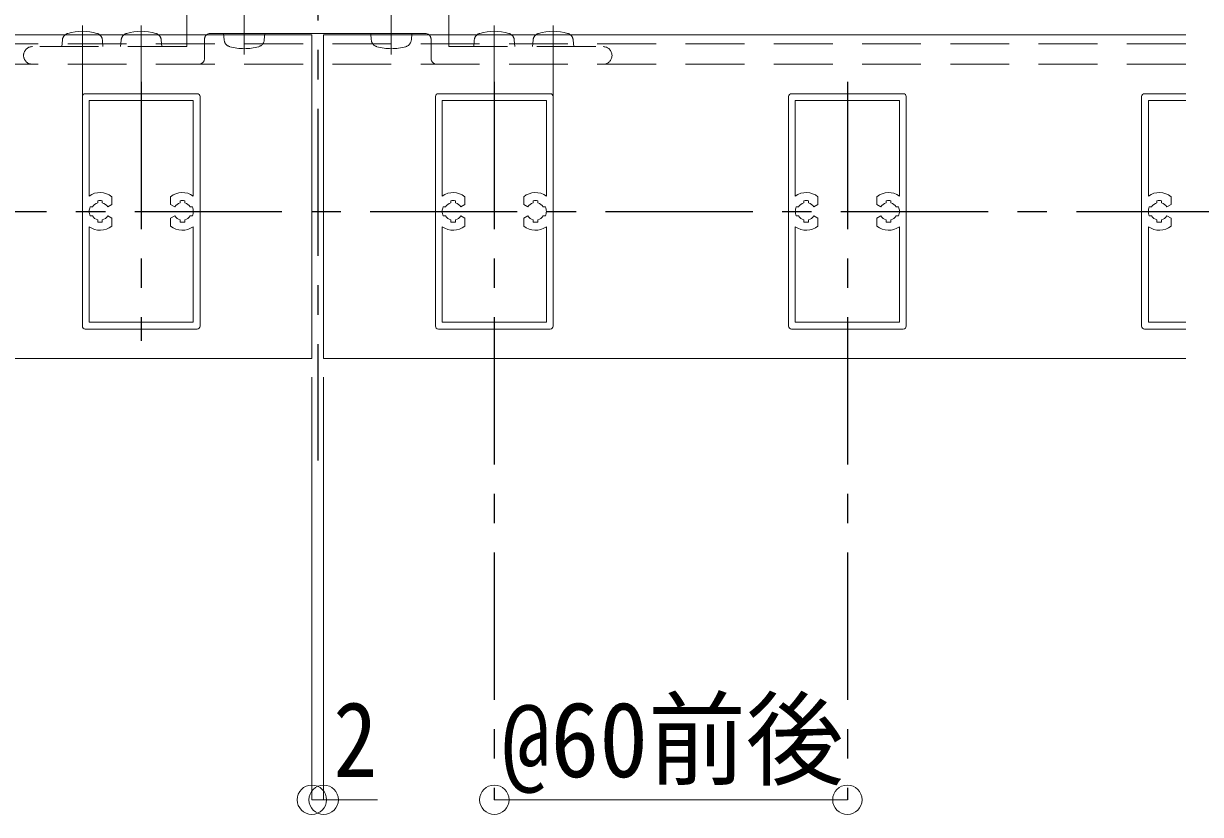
# Model space of a CAD drawing. Units: millimetres at full size, sheet at 1:5; some dimension numbers follow another scale. Extents: x -1050 to 1050, y -742 to 742.
# Drawn here: x 498 to 698, y -414.3 to -279.9 of the extents above; entities that cross this region are included whole.
import ezdxf
from ezdxf.enums import TextEntityAlignment as Align

# ---------------------------------------------------------------- set-up
doc = ezdxf.new("R2010")
doc.units = ezdxf.units.MM
doc.header["$LTSCALE"] = 5
doc.linetypes.add('CHAIN1', pattern=[8, 5, -1, 1, -1])
doc.linetypes.add('DASHED2', pattern=[3, 2, -1])
doc.layers.add('0-0_通り芯', color=7, linetype='CHAIN1')
for name, color, linetype, lineweight in [('0-3_寸法', 54, 'Continuous', 20), ('0-4_手摺部材', 92, 'Continuous', 20), ('0-5_手すり子', 12, 'Continuous', 20)]:
    doc.layers.add(name, color=color, linetype=linetype, lineweight=lineweight)
doc.styles.add('ＭＳ ゴシック', font='')
doc.styles.get('ＭＳ ゴシック').set_extended_font_data('MS Gothic')

# ---------------------------------------------------------------- blocks, each defined once
blk = doc.blocks.new('dimension_origin')
at = {"color": 0, "linetype": 'Continuous', "lineweight": -2}
blk.add_circle((0, 0), 1.25, dxfattribs=at)

msp = doc.modelspace()

# ---------------------------------------------------------------- linework, layer by layer
at = {"layer": '0-0_通り芯'}
for p, q in [((548.02, -214.355), (548.02, -354.142)), ((518.02, -289.793), (518.02, -333.793)), ((578.02, -289.793), (578.02, -411.793)), ((638.02, -289.793), (638.02, -411.793)), ((-243.068, -311.793), (889.731, -311.793))]:
    msp.add_line(p, q, dxfattribs=at)
at = {"layer": '0-3_寸法'}
for p, q in [((547.02, -339.968), (547.02, -411.793)), ((549.02, -411.793), (549.02, -339.968)), ((547.02, -411.793), (558.18, -411.793)), ((549.02, -411.793), (558.028, -411.793)), ((638.02, -411.793), (578.02, -411.793))]:
    msp.add_line(p, q, dxfattribs=at)
at = {"layer": '0-4_手摺部材', "linetype": 'CHAIN1'}
for p, q in [((535.52, -285.143), (535.52, -268.543)), ((560.52, -285.143), (560.52, -268.543)), ((508.02, -280.193), (508.02, -296.793)), ((518.02, -280.193), (518.02, -296.793)), ((578.02, -280.193), (578.02, -296.793)), ((588.02, -280.193), (588.02, -296.793))]:
    msp.add_line(p, q, dxfattribs=at)
at = {"layer": '0-4_手摺部材'}
for p, q in [((525.77, -281.793), (525.77, -270.293)), ((570.27, -281.793), (570.27, -270.293)), ((400.52, -281.793), (547.02, -281.793)), ((529.77, -281.543), (566.27, -281.543)), ((547.02, -336.793), (547.02, -281.793)), ((549.02, -281.793), (695.52, -281.793)), ((549.02, -281.793), (549.02, -336.793)), ((547.02, -336.793), (400.52, -336.793)), ((695.52, -336.793), (549.02, -336.793))]:
    msp.add_line(p, q, dxfattribs=at)
at = {"layer": '0-4_手摺部材', "linetype": 'DASHED2'}
for p, q in [((525.77, -283.793), (525.77, -281.793)), ((532.118, -282.662), (532.02, -281.543)), ((532.02, -281.543), (539.02, -281.543)), ((538.922, -282.662), (539.02, -281.543)), ((557.118, -282.662), (557.02, -281.543)), ((557.02, -281.543), (564.02, -281.543)), ((563.922, -282.662), (564.02, -281.543)), ((570.27, -283.793), (570.27, -281.793)), ((695.52, -283.293), (400.52, -283.293)), ((525.77, -283.793), (499.52, -283.793)), ((504.618, -282.674), (504.52, -283.793)), ((511.422, -282.674), (511.52, -283.793)), ((514.618, -282.674), (514.52, -283.793)), ((521.422, -282.674), (521.52, -283.793)), ((528.77, -282.543), (528.77, -285.793)), ((567.27, -282.543), (567.27, -285.793)), ((570.27, -283.793), (596.523, -283.793)), ((574.618, -282.674), (574.52, -283.793)), ((581.422, -282.674), (581.52, -283.793)), ((584.618, -282.674), (584.52, -283.793)), ((591.422, -282.674), (591.52, -283.793)), ((400.52, -286.793), (695.52, -286.793))]:
    msp.add_line(p, q, dxfattribs=at)
for centre, radius, start, end in [((505.913, -282.787), 1.3, 130.13489, 174.99995), ((510.127, -282.787), 1.3, 5.00002, 49.86507), ((515.913, -282.787), 1.3, 130.13489, 174.99995), ((520.127, -282.787), 1.3, 5.00002, 49.86507), ((529.77, -282.543), 1, 131.40962, 180), ((566.27, -282.543), 1, 0, 48.59041), ((575.913, -282.787), 1.3, 130.13486, 174.99995), ((580.127, -282.787), 1.3, 5.00002, 49.8651), ((585.913, -282.787), 1.3, 130.13486, 174.99995), ((590.127, -282.787), 1.3, 5.00002, 49.8651), ((499.52, -285.293), 1.5, 90, 270.00004), ((533.413, -282.549), 1.3, 184.99997, 254.11918), ((535.52, -275.143), 9, 254.11915, 285.88085), ((537.627, -282.549), 1.3, 285.88083, 354.99995), ((558.413, -282.549), 1.3, 184.99997, 254.11918), ((560.52, -275.143), 9, 254.11915, 285.88085), ((562.627, -282.549), 1.3, 285.88083, 354.99995), ((596.52, -285.293), 1.5, 270, 90), ((527.77, -285.793), 1, 270.00005, 360), ((568.27, -285.793), 1, 180, 270)]:
    msp.add_arc(centre, radius, start, end, dxfattribs=at)
at = {"layer": '0-4_手摺部材'}
for centre, radius, start, end in [((505.913, -282.787), 1.3, 105.88083, 130.13489), ((508.02, -290.193), 9, 74.11915, 105.88085), ((510.127, -282.787), 1.3, 49.86507, 74.11918), ((515.913, -282.787), 1.3, 105.88083, 130.13489), ((518.02, -290.193), 9, 74.11915, 105.88085), ((520.127, -282.787), 1.3, 49.86507, 74.11918), ((529.77, -282.543), 1, 90.00005, 131.40962), ((566.27, -282.543), 1, 48.59041, 90), ((575.913, -282.787), 1.3, 105.88083, 130.13486), ((578.02, -290.193), 9, 74.11915, 105.88085), ((580.127, -282.787), 1.3, 49.8651, 74.11915), ((585.913, -282.787), 1.3, 105.88083, 130.13486), ((588.02, -290.193), 9, 74.11915, 105.88085), ((590.127, -282.787), 1.3, 49.8651, 74.11915)]:
    msp.add_arc(centre, radius, start, end, dxfattribs=at)
at = {"layer": '0-5_手すり子'}
for p, q in [((508.52, -291.793), (518.02, -291.793)), ((527.52, -291.793), (518.02, -291.793)), ((568.52, -291.793), (578.02, -291.793)), ((587.52, -291.793), (578.02, -291.793)), ((628.52, -291.793), (638.02, -291.793)), ((647.52, -291.793), (638.02, -291.793)), ((688.52, -291.793), (695.52, -291.793)), ((508.02, -311.793), (508.02, -292.293)), ((509.17, -292.943), (518.02, -292.943)), ((509.17, -309.182), (509.17, -292.943)), ((526.87, -292.943), (518.02, -292.943)), ((526.87, -309.182), (526.87, -292.943)), ((528.02, -311.793), (528.02, -292.293)), ((568.02, -311.793), (568.02, -292.293)), ((569.17, -292.943), (578.02, -292.943)), ((569.17, -309.182), (569.17, -292.943)), ((586.87, -292.943), (578.02, -292.943)), ((586.87, -309.182), (586.87, -292.943)), ((588.02, -311.793), (588.02, -292.293)), ((628.02, -311.793), (628.02, -292.293)), ((629.17, -292.943), (638.02, -292.943)), ((629.17, -309.182), (629.17, -292.943)), ((646.87, -292.943), (638.02, -292.943)), ((646.87, -309.182), (646.87, -292.943)), ((648.02, -311.793), (648.02, -292.293)), ((688.02, -311.793), (688.02, -292.293)), ((689.17, -292.943), (695.52, -292.943)), ((689.17, -309.182), (689.17, -292.943)), ((510.632, -310.344), (510.632, -309.984)), ((511.408, -310.344), (511.408, -309.984)), ((513.02, -310.638), (513.02, -309.295)), ((523.02, -310.638), (523.02, -309.295)), ((524.632, -310.344), (524.632, -309.984)), ((525.408, -310.344), (525.408, -309.984)), ((570.632, -310.344), (570.632, -309.984)), ((571.408, -310.344), (571.408, -309.984)), ((573.02, -310.638), (573.02, -309.295)), ((583.02, -310.638), (583.02, -309.295)), ((584.632, -310.344), (584.632, -309.984)), ((585.408, -310.344), (585.408, -309.984)), ((630.632, -310.344), (630.632, -309.984)), ((631.408, -310.344), (631.408, -309.984)), ((633.02, -310.638), (633.02, -309.295)), ((643.02, -310.638), (643.02, -309.295)), ((644.632, -310.344), (644.632, -309.984)), ((645.408, -310.344), (645.408, -309.984)), ((690.632, -310.344), (690.632, -309.984)), ((691.408, -310.344), (691.408, -309.984)), ((693.02, -310.638), (693.02, -309.295)), ((508.02, -311.793), (508.02, -331.293)), ((509.329, -311.043), (509.721, -311.043)), ((513.02, -310.638), (512.319, -311.043)), ((523.02, -310.638), (523.721, -311.043)), ((526.711, -311.043), (526.319, -311.043)), ((528.02, -311.793), (528.02, -331.293)), ((568.02, -311.793), (568.02, -331.293)), ((569.329, -311.043), (569.721, -311.043)), ((573.02, -310.638), (572.319, -311.043)), ((583.02, -310.638), (583.721, -311.043)), ((586.711, -311.043), (586.319, -311.043)), ((588.02, -311.793), (588.02, -331.293)), ((628.02, -311.793), (628.02, -331.293)), ((629.329, -311.043), (629.721, -311.043)), ((633.02, -310.638), (632.319, -311.043)), ((643.02, -310.638), (643.721, -311.043)), ((646.711, -311.043), (646.319, -311.043)), ((648.02, -311.793), (648.02, -331.293)), ((688.02, -311.793), (688.02, -331.293)), ((689.329, -311.043), (689.721, -311.043)), ((693.02, -310.638), (692.319, -311.043)), ((509.329, -312.543), (509.721, -312.543)), ((510.632, -313.242), (510.632, -313.602)), ((511.408, -313.242), (511.408, -313.602)), ((513.02, -312.948), (512.319, -312.543)), ((513.02, -312.948), (513.02, -314.291)), ((523.02, -312.948), (523.721, -312.543)), ((523.02, -312.948), (523.02, -314.291)), ((524.632, -313.242), (524.632, -313.602)), ((525.408, -313.242), (525.408, -313.602)), ((526.711, -312.543), (526.319, -312.543)), ((569.329, -312.543), (569.721, -312.543)), ((570.632, -313.242), (570.632, -313.602)), ((571.408, -313.242), (571.408, -313.602)), ((573.02, -312.948), (572.319, -312.543)), ((573.02, -312.948), (573.02, -314.291)), ((583.02, -312.948), (583.721, -312.543)), ((583.02, -312.948), (583.02, -314.291)), ((584.632, -313.242), (584.632, -313.602)), ((585.408, -313.242), (585.408, -313.602)), ((586.711, -312.543), (586.319, -312.543)), ((629.329, -312.543), (629.721, -312.543)), ((630.632, -313.242), (630.632, -313.602)), ((631.408, -313.242), (631.408, -313.602)), ((633.02, -312.948), (632.319, -312.543)), ((633.02, -312.948), (633.02, -314.291)), ((643.02, -312.948), (643.721, -312.543)), ((643.02, -312.948), (643.02, -314.291)), ((644.632, -313.242), (644.632, -313.602)), ((645.408, -313.242), (645.408, -313.602)), ((646.711, -312.543), (646.319, -312.543)), ((689.329, -312.543), (689.721, -312.543)), ((690.632, -313.242), (690.632, -313.602)), ((691.408, -313.242), (691.408, -313.602)), ((693.02, -312.948), (692.319, -312.543)), ((693.02, -312.948), (693.02, -314.291)), ((509.17, -314.404), (509.17, -330.643)), ((526.87, -314.404), (526.87, -330.643)), ((569.17, -314.404), (569.17, -330.643)), ((586.87, -314.404), (586.87, -330.643)), ((629.17, -314.404), (629.17, -330.643)), ((646.87, -314.404), (646.87, -330.643)), ((689.17, -314.404), (689.17, -330.643)), ((508.52, -331.793), (518.02, -331.793)), ((509.17, -330.643), (518.02, -330.643)), ((526.87, -330.643), (518.02, -330.643)), ((527.52, -331.793), (518.02, -331.793)), ((568.52, -331.793), (578.02, -331.793)), ((569.17, -330.643), (578.02, -330.643)), ((586.87, -330.643), (578.02, -330.643)), ((587.52, -331.793), (578.02, -331.793)), ((628.52, -331.793), (638.02, -331.793)), ((629.17, -330.643), (638.02, -330.643)), ((646.87, -330.643), (638.02, -330.643)), ((647.52, -331.793), (638.02, -331.793)), ((688.52, -331.793), (695.52, -331.793)), ((689.17, -330.643), (695.52, -330.643))]:
    msp.add_line(p, q, dxfattribs=at)
for centre, radius, start, end in [((508.52, -292.293), 0.5, 90, 180), ((527.52, -292.293), 0.5, 0, 90), ((568.52, -292.293), 0.5, 90, 180), ((587.52, -292.293), 0.5, 0, 90), ((628.52, -292.293), 0.5, 90, 180), ((647.52, -292.293), 0.5, 0, 90), ((688.52, -292.293), 0.5, 90, 180), ((511.02, -311.793), 3.2, 51.31781, 125.31877), ((511.02, -311.793), 1.85, 77.88619, 102.1137), ((525.02, -311.793), 3.2, 54.68123, 128.68219), ((525.02, -311.793), 1.85, 77.8863, 102.11381), ((571.02, -311.793), 3.2, 51.31781, 125.31877), ((571.02, -311.793), 1.85, 77.88619, 102.1137), ((585.02, -311.793), 3.2, 54.68123, 128.68219), ((585.02, -311.793), 1.85, 77.8863, 102.11381), ((631.02, -311.793), 3.2, 51.31781, 125.31877), ((631.02, -311.793), 1.85, 77.88619, 102.1137), ((645.02, -311.793), 3.2, 54.68123, 128.68219), ((645.02, -311.793), 1.85, 77.8863, 102.11381), ((691.02, -311.793), 3.2, 51.31781, 125.31877), ((691.02, -311.793), 1.85, 77.88619, 102.1137), ((511.02, -311.793), 1.85, 156.08345, 180), ((511.02, -311.793), 1.85, 180, 203.91655), ((511.02, -311.793), 1.5, 104.99993, 149.99998), ((511.02, -311.793), 1.5, 29.99998, 74.99992), ((525.02, -311.793), 1.5, 105.00008, 150.00002), ((525.02, -311.793), 1.5, 30.00002, 75.00007), ((525.02, -311.793), 1.85, 0, 23.91655), ((525.02, -311.793), 1.85, 336.08345, 360), ((571.02, -311.793), 1.85, 156.08345, 180), ((571.02, -311.793), 1.85, 180, 203.91655), ((571.02, -311.793), 1.5, 104.99993, 149.99998), ((571.02, -311.793), 1.5, 29.99998, 74.99992), ((585.02, -311.793), 1.5, 105.00008, 150.00002), ((585.02, -311.793), 1.5, 30.00002, 75.00007), ((585.02, -311.793), 1.85, 0, 23.91655), ((585.02, -311.793), 1.85, 336.08345, 360), ((631.02, -311.793), 1.85, 156.08345, 180), ((631.02, -311.793), 1.85, 180, 203.91655), ((631.02, -311.793), 1.5, 104.99993, 149.99998), ((631.02, -311.793), 1.5, 29.99998, 74.99992), ((645.02, -311.793), 1.5, 105.00008, 150.00002), ((645.02, -311.793), 1.5, 30.00002, 75.00007), ((645.02, -311.793), 1.85, 0, 23.91655), ((645.02, -311.793), 1.85, 336.08345, 360), ((691.02, -311.793), 1.85, 156.08345, 180), ((691.02, -311.793), 1.85, 180, 203.91655), ((691.02, -311.793), 1.5, 104.99993, 149.99998), ((691.02, -311.793), 1.5, 29.99998, 74.99992), ((511.02, -311.793), 1.5, 210.00002, 255.00007), ((511.02, -311.793), 1.85, 257.8863, 282.11381), ((511.02, -311.793), 1.5, 285.00008, 330.00002), ((525.02, -311.793), 1.5, 209.99998, 254.99992), ((525.02, -311.793), 1.85, 257.88619, 282.1137), ((525.02, -311.793), 1.5, 284.99993, 329.99998), ((571.02, -311.793), 1.5, 210.00002, 255.00007), ((571.02, -311.793), 1.85, 257.8863, 282.11381), ((571.02, -311.793), 1.5, 285.00008, 330.00002), ((585.02, -311.793), 1.5, 209.99998, 254.99992), ((585.02, -311.793), 1.85, 257.88619, 282.1137), ((585.02, -311.793), 1.5, 284.99993, 329.99998), ((631.02, -311.793), 1.5, 210.00002, 255.00007), ((631.02, -311.793), 1.85, 257.8863, 282.11381), ((631.02, -311.793), 1.5, 285.00008, 330.00002), ((645.02, -311.793), 1.5, 209.99998, 254.99992), ((645.02, -311.793), 1.85, 257.88619, 282.1137), ((645.02, -311.793), 1.5, 284.99993, 329.99998), ((691.02, -311.793), 1.5, 210.00002, 255.00007), ((691.02, -311.793), 1.85, 257.8863, 282.11381), ((691.02, -311.793), 1.5, 285.00008, 330.00002), ((511.02, -311.793), 3.2, 234.68123, 308.68219), ((525.02, -311.793), 3.2, 231.31781, 305.31877), ((571.02, -311.793), 3.2, 234.68123, 308.68219), ((585.02, -311.793), 3.2, 231.31781, 305.31877), ((631.02, -311.793), 3.2, 234.68123, 308.68219), ((645.02, -311.793), 3.2, 231.31781, 305.31877), ((691.02, -311.793), 3.2, 234.68123, 308.68219), ((508.52, -331.293), 0.5, 180, 270), ((527.52, -331.293), 0.5, 270, 360), ((568.52, -331.293), 0.5, 180, 270), ((587.52, -331.293), 0.5, 270, 360), ((628.52, -331.293), 0.5, 180, 270), ((647.52, -331.293), 0.5, 270, 360), ((688.52, -331.293), 0.5, 180, 270)]:
    msp.add_arc(centre, radius, start, end, dxfattribs=at)

# ---------------------------------------------------------------- block references
at = {"layer": '0-3_寸法', "xscale": 2, "yscale": 2, "rotation": 180}
for p in [(547.02, -411.793), (578.02, -411.793)]:
    msp.add_blockref('dimension_origin', p, dxfattribs=at)
at = {"layer": '0-3_寸法', "xscale": 2, "yscale": 2}
for p in [(549.02, -411.793), (638.02, -411.793)]:
    msp.add_blockref('dimension_origin', p, dxfattribs=at)

# ---------------------------------------------------------------- texts
at = {"layer": '0-3_寸法', "style": 'ＭＳ ゴシック'}
for s, width, p in [('@60前後', 0.95, (579.27, -411.793)), ('2', 0.85, (550.68, -411.793))]:
    msp.add_text(s, height=12.83, dxfattribs=dict(at, width=width)).set_placement(p, align=Align.BOTTOM_LEFT)

doc.saveas('drawing.dxf')
